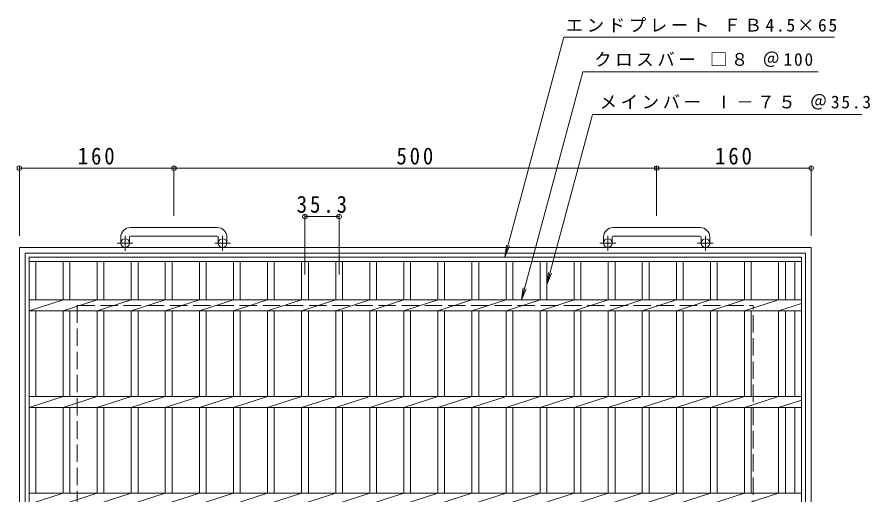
# Model space of a CAD drawing. Units: millimetres at full size, sheet at 1:6. Extents: x -960 to 1059, y -820 to 809.
# Drawn here: x -939 to -56, y 315 to 809 of the extents above; entities that cross this region are included whole.
import ezdxf

# ---------------------------------------------------------------- set-up
doc = ezdxf.new("R2010")
doc.units = ezdxf.units.MM
doc.header["$LTSCALE"] = 6
doc.header["$PDMODE"] = 32
doc.header["$PDSIZE"] = 4.8
doc.linetypes.add('CHAIN1', pattern=[8, 5, -1, 1, -1])
doc.linetypes.add('DASHED3', pattern=[4, 3, -1])
for name, color, linetype, lineweight in [('A-1_ピット', 2, 'Continuous', 9), ('A-2_蓋', 3, 'Continuous', 9), ('A-4_寸法', 7, 'Continuous', 9), ('A-5_仕様文', 7, 'Continuous', 9)]:
    doc.layers.add(name, color=color, linetype=linetype, lineweight=lineweight)
doc.styles.add('ＭＳ ゴシック', font='')
doc.styles.get('ＭＳ ゴシック').set_extended_font_data('MS Gothic')

msp = doc.modelspace()

# ---------------------------------------------------------------- linework, layer by layer
at = {"layer": 'A-1_ピット'}
for p, q in [((-731.816, 591.45), (-821.815, 591.45)), ((-231.816, 591.45), (-321.815, 591.45)), ((-831.815, 581.45), (-831.815, 575.35)), ((-822.816, 581.45), (-822.816, 575.35)), ((-821.815, 582.45), (-731.815, 582.45)), ((-730.816, 581.45), (-730.816, 575.35)), ((-721.815, 581.45), (-721.815, 575.35)), ((-331.815, 581.45), (-331.815, 575.35)), ((-322.816, 581.45), (-322.816, 575.35)), ((-321.815, 582.45), (-231.815, 582.45)), ((-230.815, 581.45), (-230.815, 575.35)), ((-221.815, 581.45), (-221.815, 575.35)), ((-936.815, 570.85), (-116.816, 570.85)), ((-936.815, 570.85), (-936.815, -249.15)), ((-116.816, -249.15), (-116.816, 570.85)), ((-930.815, 564.85), (-122.816, 564.85)), ((-930.815, 564.85), (-930.815, -243.15)), ((-122.816, -243.15), (-122.816, 564.85))]:
    msp.add_line(p, q, dxfattribs=at)
at = {"layer": 'A-1_ピット', "linetype": 'CHAIN1'}
for p, q in [((-819.153, 575.35), (-835.56, 575.35)), ((-827.316, 567.243), (-827.316, 582.84)), ((-718.153, 575.35), (-734.559, 575.35)), ((-726.315, 567.243), (-726.315, 582.84)), ((-319.153, 575.35), (-335.56, 575.35)), ((-327.316, 567.243), (-327.316, 582.84)), ((-218.153, 575.35), (-234.559, 575.35)), ((-226.315, 567.243), (-226.315, 582.84))]:
    msp.add_line(p, q, dxfattribs=at)
at = {"layer": 'A-1_ピット', "linetype": 'DASHED3'}
for p, q in [((-876.815, 510.85), (-176.816, 510.85)), ((-876.815, 510.85), (-876.815, -189.15)), ((-176.816, -189.15), (-176.816, 510.85))]:
    msp.add_line(p, q, dxfattribs=at)
at = {"layer": 'A-1_ピット'}
for centre in [(-827.316, 575.35), (-726.316, 575.35), (-327.316, 575.35), (-226.316, 575.35)]:
    msp.add_circle(centre, 4.5, dxfattribs=at)
for centre, radius, start, end in [((-821.815, 581.45), 10, 90, 180), ((-731.816, 581.45), 10, 0, 90), ((-321.815, 581.45), 10, 90, 180), ((-231.816, 581.45), 10, 0, 90), ((-821.815, 581.45), 1, 90, 180), ((-731.815, 581.45), 1, 0, 90), ((-321.815, 581.45), 1, 90, 180), ((-231.815, 581.45), 1, 0, 90)]:
    msp.add_arc(centre, radius, start, end, dxfattribs=at)
at = {"layer": 'A-2_蓋'}
for p, q in [((-926.816, 560.85), (-126.816, 560.85)), ((-126.816, 560.85), (-126.816, -239.15)), ((-926.816, 556.35), (-126.816, 556.35)), ((-919.816, 516.507), (-919.816, 556.35)), ((-891.53, 516.507), (-891.53, 556.35)), ((-884.53, 516.507), (-884.53, 556.35)), ((-856.244, 516.507), (-856.244, 556.35)), ((-849.244, 516.507), (-849.244, 556.35)), ((-820.958, 516.507), (-820.958, 556.35)), ((-813.958, 516.507), (-813.958, 556.35)), ((-785.673, 516.507), (-785.673, 556.35)), ((-778.673, 516.507), (-778.673, 556.35)), ((-750.387, 516.507), (-750.387, 556.35)), ((-743.387, 516.507), (-743.387, 556.35)), ((-715.101, 516.507), (-715.101, 556.35)), ((-708.101, 516.507), (-708.101, 556.35)), ((-679.816, 516.507), (-679.816, 556.35)), ((-672.816, 516.507), (-672.816, 556.35)), ((-644.53, 516.507), (-644.53, 556.35)), ((-637.53, 516.507), (-637.53, 556.35)), ((-609.244, 516.507), (-609.244, 556.35)), ((-602.244, 516.507), (-602.244, 556.35)), ((-573.958, 516.507), (-573.958, 556.35)), ((-566.958, 516.507), (-566.958, 556.35)), ((-538.673, 516.507), (-538.673, 556.35)), ((-531.673, 516.507), (-531.673, 556.35)), ((-503.387, 516.507), (-503.387, 556.35)), ((-496.387, 516.507), (-496.387, 556.35)), ((-468.101, 516.507), (-468.101, 556.35)), ((-461.101, 516.507), (-461.101, 556.35)), ((-432.816, 516.507), (-432.816, 556.35)), ((-425.816, 516.507), (-425.816, 556.35)), ((-397.53, 516.507), (-397.53, 556.35)), ((-390.53, 516.507), (-390.53, 556.35)), ((-362.244, 516.507), (-362.244, 556.35)), ((-355.244, 516.507), (-355.244, 556.35)), ((-326.958, 516.507), (-326.958, 556.35)), ((-319.958, 516.507), (-319.958, 556.35)), ((-291.673, 516.507), (-291.673, 556.35)), ((-284.673, 516.507), (-284.673, 556.35)), ((-256.387, 516.507), (-256.387, 556.35)), ((-249.387, 516.507), (-249.387, 556.35)), ((-221.101, 516.507), (-221.101, 556.35)), ((-214.101, 516.507), (-214.101, 556.35)), ((-185.816, 516.507), (-185.816, 556.35)), ((-178.816, 516.507), (-178.816, 556.35)), ((-150.53, 516.507), (-150.53, 556.35)), ((-143.53, 516.507), (-143.53, 556.35)), ((-133.816, 516.507), (-133.816, 556.35)), ((-926.816, 505.193), (-891.53, 516.507)), ((-126.816, 516.507), (-926.816, 516.507)), ((-891.53, 505.193), (-856.244, 516.507)), ((-856.244, 505.193), (-820.958, 516.507)), ((-820.958, 505.193), (-785.673, 516.507)), ((-785.673, 505.193), (-750.387, 516.507)), ((-750.387, 505.193), (-715.101, 516.507)), ((-715.101, 505.193), (-679.816, 516.507)), ((-679.816, 505.193), (-644.53, 516.507)), ((-644.53, 505.193), (-609.244, 516.507)), ((-609.244, 505.193), (-573.958, 516.507)), ((-573.958, 505.193), (-538.673, 516.507)), ((-538.673, 505.193), (-503.387, 516.507)), ((-503.387, 505.193), (-468.101, 516.507)), ((-468.101, 505.193), (-432.816, 516.507)), ((-432.816, 505.193), (-397.53, 516.507)), ((-397.53, 505.193), (-362.244, 516.507)), ((-362.244, 505.193), (-326.958, 516.507)), ((-326.958, 505.193), (-291.673, 516.507)), ((-291.673, 505.193), (-256.387, 516.507)), ((-256.387, 505.193), (-221.101, 516.507)), ((-221.101, 505.193), (-185.816, 516.507)), ((-185.816, 505.193), (-150.53, 516.507)), ((-150.53, 505.193), (-126.816, 512.797)), ((-126.816, 505.193), (-926.816, 505.193)), ((-919.816, 416.507), (-919.816, 505.193)), ((-891.53, 416.507), (-891.53, 505.193)), ((-884.53, 416.507), (-884.53, 505.193)), ((-856.244, 416.507), (-856.244, 505.193)), ((-849.244, 416.507), (-849.244, 505.193)), ((-820.958, 416.507), (-820.958, 505.193)), ((-813.958, 416.507), (-813.958, 505.193)), ((-785.673, 416.507), (-785.673, 505.193)), ((-778.673, 416.507), (-778.673, 505.193)), ((-750.387, 416.507), (-750.387, 505.193)), ((-743.387, 416.507), (-743.387, 505.193)), ((-715.101, 416.507), (-715.101, 505.193)), ((-708.101, 416.507), (-708.101, 505.193)), ((-679.816, 416.507), (-679.816, 505.193)), ((-672.816, 416.507), (-672.816, 505.193)), ((-644.53, 416.507), (-644.53, 505.193)), ((-637.53, 416.507), (-637.53, 505.193)), ((-609.244, 416.507), (-609.244, 505.193)), ((-602.244, 416.507), (-602.244, 505.193)), ((-573.958, 416.507), (-573.958, 505.193)), ((-566.958, 416.507), (-566.958, 505.193)), ((-538.673, 416.507), (-538.673, 505.193)), ((-531.673, 416.507), (-531.673, 505.193)), ((-503.387, 416.507), (-503.387, 505.193)), ((-496.387, 416.507), (-496.387, 505.193)), ((-468.101, 416.507), (-468.101, 505.193)), ((-461.101, 416.507), (-461.101, 505.193)), ((-432.816, 416.507), (-432.816, 505.193)), ((-425.816, 416.507), (-425.816, 505.193)), ((-397.53, 416.507), (-397.53, 505.193)), ((-390.53, 416.507), (-390.53, 505.193)), ((-362.244, 416.507), (-362.244, 505.193)), ((-355.244, 416.507), (-355.244, 505.193)), ((-326.958, 416.507), (-326.958, 505.193)), ((-319.958, 416.507), (-319.958, 505.193)), ((-291.673, 416.507), (-291.673, 505.193)), ((-284.673, 416.507), (-284.673, 505.193)), ((-256.387, 416.507), (-256.387, 505.193)), ((-249.387, 416.507), (-249.387, 505.193)), ((-221.101, 416.507), (-221.101, 505.193)), ((-214.101, 416.507), (-214.101, 505.193)), ((-185.816, 416.507), (-185.816, 505.193)), ((-178.816, 416.507), (-178.816, 505.193)), ((-150.53, 416.507), (-150.53, 505.193)), ((-143.53, 416.507), (-143.53, 505.193)), ((-133.816, 416.507), (-133.816, 505.193)), ((-926.816, 405.193), (-891.53, 416.507)), ((-126.816, 416.507), (-926.816, 416.507)), ((-891.53, 405.193), (-856.244, 416.507)), ((-856.244, 405.193), (-820.958, 416.507)), ((-820.958, 405.193), (-785.673, 416.507)), ((-785.673, 405.193), (-750.387, 416.507)), ((-750.387, 405.193), (-715.101, 416.507)), ((-715.101, 405.193), (-679.816, 416.507)), ((-679.816, 405.193), (-644.53, 416.507)), ((-644.53, 405.193), (-609.244, 416.507)), ((-609.244, 405.193), (-573.958, 416.507)), ((-573.958, 405.193), (-538.673, 416.507)), ((-538.673, 405.193), (-503.387, 416.507)), ((-503.387, 405.193), (-468.101, 416.507)), ((-468.101, 405.193), (-432.816, 416.507)), ((-432.816, 405.193), (-397.53, 416.507)), ((-397.53, 405.193), (-362.244, 416.507)), ((-362.244, 405.193), (-326.958, 416.507)), ((-326.958, 405.193), (-291.673, 416.507)), ((-291.673, 405.193), (-256.387, 416.507)), ((-256.387, 405.193), (-221.101, 416.507)), ((-221.101, 405.193), (-185.816, 416.507)), ((-185.816, 405.193), (-150.53, 416.507)), ((-150.53, 405.193), (-126.816, 412.797)), ((-126.816, 405.193), (-926.816, 405.193)), ((-919.816, 316.507), (-919.816, 405.193)), ((-891.53, 316.507), (-891.53, 405.193)), ((-884.53, 316.507), (-884.53, 405.193)), ((-856.244, 316.507), (-856.244, 405.193)), ((-849.244, 316.507), (-849.244, 405.193)), ((-820.958, 316.507), (-820.958, 405.193)), ((-813.958, 316.507), (-813.958, 405.193)), ((-785.673, 316.507), (-785.673, 405.193)), ((-778.673, 316.507), (-778.673, 405.193)), ((-750.387, 316.507), (-750.387, 405.193)), ((-743.387, 316.507), (-743.387, 405.193)), ((-715.101, 316.507), (-715.101, 405.193)), ((-708.101, 316.507), (-708.101, 405.193)), ((-679.816, 316.507), (-679.816, 405.193)), ((-672.816, 316.507), (-672.816, 405.193)), ((-644.53, 316.507), (-644.53, 405.193)), ((-637.53, 316.507), (-637.53, 405.193)), ((-609.244, 316.507), (-609.244, 405.193)), ((-602.244, 316.507), (-602.244, 405.193)), ((-573.958, 316.507), (-573.958, 405.193)), ((-566.958, 316.507), (-566.958, 405.193)), ((-538.673, 316.507), (-538.673, 405.193)), ((-531.673, 316.507), (-531.673, 405.193)), ((-503.387, 316.507), (-503.387, 405.193)), ((-496.387, 316.507), (-496.387, 405.193)), ((-468.101, 316.507), (-468.101, 405.193)), ((-461.101, 316.507), (-461.101, 405.193)), ((-432.816, 316.507), (-432.816, 405.193)), ((-425.816, 316.507), (-425.816, 405.193)), ((-397.53, 316.507), (-397.53, 405.193)), ((-390.53, 316.507), (-390.53, 405.193)), ((-362.244, 316.507), (-362.244, 405.193)), ((-355.244, 316.507), (-355.244, 405.193)), ((-326.958, 316.507), (-326.958, 405.193)), ((-319.958, 316.507), (-319.958, 405.193)), ((-291.673, 316.507), (-291.673, 405.193)), ((-284.673, 316.507), (-284.673, 405.193)), ((-256.387, 316.507), (-256.387, 405.193)), ((-249.387, 316.507), (-249.387, 405.193)), ((-221.101, 316.507), (-221.101, 405.193)), ((-214.101, 316.507), (-214.101, 405.193)), ((-185.816, 316.507), (-185.816, 405.193)), ((-178.816, 316.507), (-178.816, 405.193)), ((-150.53, 316.507), (-150.53, 405.193)), ((-143.53, 316.507), (-143.53, 405.193)), ((-133.816, 316.507), (-133.816, 405.193)), ((-926.816, 305.193), (-891.53, 316.507)), ((-126.816, 316.507), (-926.816, 316.507)), ((-891.53, 305.193), (-856.244, 316.507)), ((-856.244, 305.193), (-820.958, 316.507)), ((-820.958, 305.193), (-785.673, 316.507)), ((-785.673, 305.193), (-750.387, 316.507)), ((-750.387, 305.193), (-715.101, 316.507)), ((-715.101, 305.193), (-679.816, 316.507)), ((-679.816, 305.193), (-644.53, 316.507)), ((-644.53, 305.193), (-609.244, 316.507)), ((-609.244, 305.193), (-573.958, 316.507)), ((-573.958, 305.193), (-538.673, 316.507)), ((-538.673, 305.193), (-503.387, 316.507)), ((-503.387, 305.193), (-468.101, 316.507))]:
    msp.add_line(p, q, dxfattribs=at)
for points in [[(-126.816, -239.15), (-926.816, -239.15), (-926.816, 560.85)], [(-468.101, 216.507), (-468.101, 305.193), (-432.816, 316.507)], [(-432.816, 216.507), (-432.816, 305.193), (-397.53, 316.507)], [(-397.53, 216.507), (-397.53, 305.193), (-362.244, 316.507)], [(-362.244, 216.507), (-362.244, 305.193), (-326.958, 316.507)], [(-326.958, 216.507), (-326.958, 305.193), (-291.673, 316.507)], [(-291.673, 216.507), (-291.673, 305.193), (-256.387, 316.507)], [(-256.387, 216.507), (-256.387, 305.193), (-221.101, 316.507)], [(-221.101, 216.507), (-221.101, 305.193), (-185.816, 316.507)], [(-185.816, 216.507), (-185.816, 305.193), (-150.53, 316.507)]]:
    msp.add_lwpolyline(points, dxfattribs=at)
at = {"layer": 'A-4_寸法'}
for p, q in [((-936.815, 654.65), (-936.815, 582.85)), ((-776.815, 654.65), (-776.815, 603.45)), ((-276.815, 654.65), (-276.815, 603.45)), ((-116.816, 654.65), (-116.816, 582.85)), ((-936.815, 652.85), (-776.815, 652.85)), ((-776.815, 652.85), (-276.815, 652.85)), ((-276.815, 652.85), (-116.816, 652.85)), ((-641.03, 542.85), (-641.03, 604.65)), ((-641.03, 602.85), (-605.744, 602.85)), ((-605.744, 542.85), (-605.744, 604.65))]:
    msp.add_line(p, q, dxfattribs=at)
for p in [(-936.815, 652.85), (-776.815, 652.85), (-276.815, 652.85), (-116.816, 652.85), (-641.03, 602.85), (-605.744, 602.85)]:
    msp.add_point(p, dxfattribs=at)
at = {"layer": 'A-5_仕様文'}
for p, q in [((-433.903, 560.85), (-372.896, 788.533)), ((-372.896, 788.533), (-92.544, 788.533)), ((-416.68, 516.507), (-353.421, 752.593)), ((-353.421, 752.593), (-109.419, 752.593)), ((-390.53, 532.473), (-343.355, 708.533)), ((-343.355, 708.533), (-64.461, 708.533)), ((-433.903, 560.85), (-432.272, 573.243)), ((-433.903, 560.85), (-429.12, 572.398)), ((-390.53, 532.473), (-388.898, 544.866)), ((-390.53, 532.473), (-385.746, 544.022)), ((-416.68, 516.507), (-415.048, 528.9)), ((-416.68, 516.507), (-411.896, 528.056))]:
    msp.add_line(p, q, dxfattribs=at)

# ---------------------------------------------------------------- texts
at = {"layer": 'A-4_寸法', "color": 2, "char_height": 17.6, "attachment_point": 7, "style": 'ＭＳ ゴシック'}
for s, insert in [('\\T1.27;\\W0.9;160', (-876.315, 656.45)), ('\\T1.27;\\W0.9;500', (-546.315, 656.45)), ('\\T1.27;\\W0.9;160', (-216.316, 656.45)), ('\\T1.28;\\W0.9;35.3', (-649.637, 606.45))]:
    msp.add_mtext(s, dxfattribs=dict(at, insert=insert))
at = {"layer": 'A-5_仕様文', "char_height": 13.2, "attachment_point": 7, "style": 'ＭＳ ゴシック'}
for s, insert in [('\\T1.21;エンドプレート\\~ＦＢ4.5×65', (-370.989, 793.533)), ('\\T1.21;クロスバー\\~□８\\~＠100', (-341.48, 757.593)), ('\\T1.21;メインバー\\~Ⅰ－７５\\~＠35.3', (-335.961, 713.533))]:
    msp.add_mtext(s, dxfattribs=dict(at, insert=insert))

doc.saveas('drawing.dxf')
